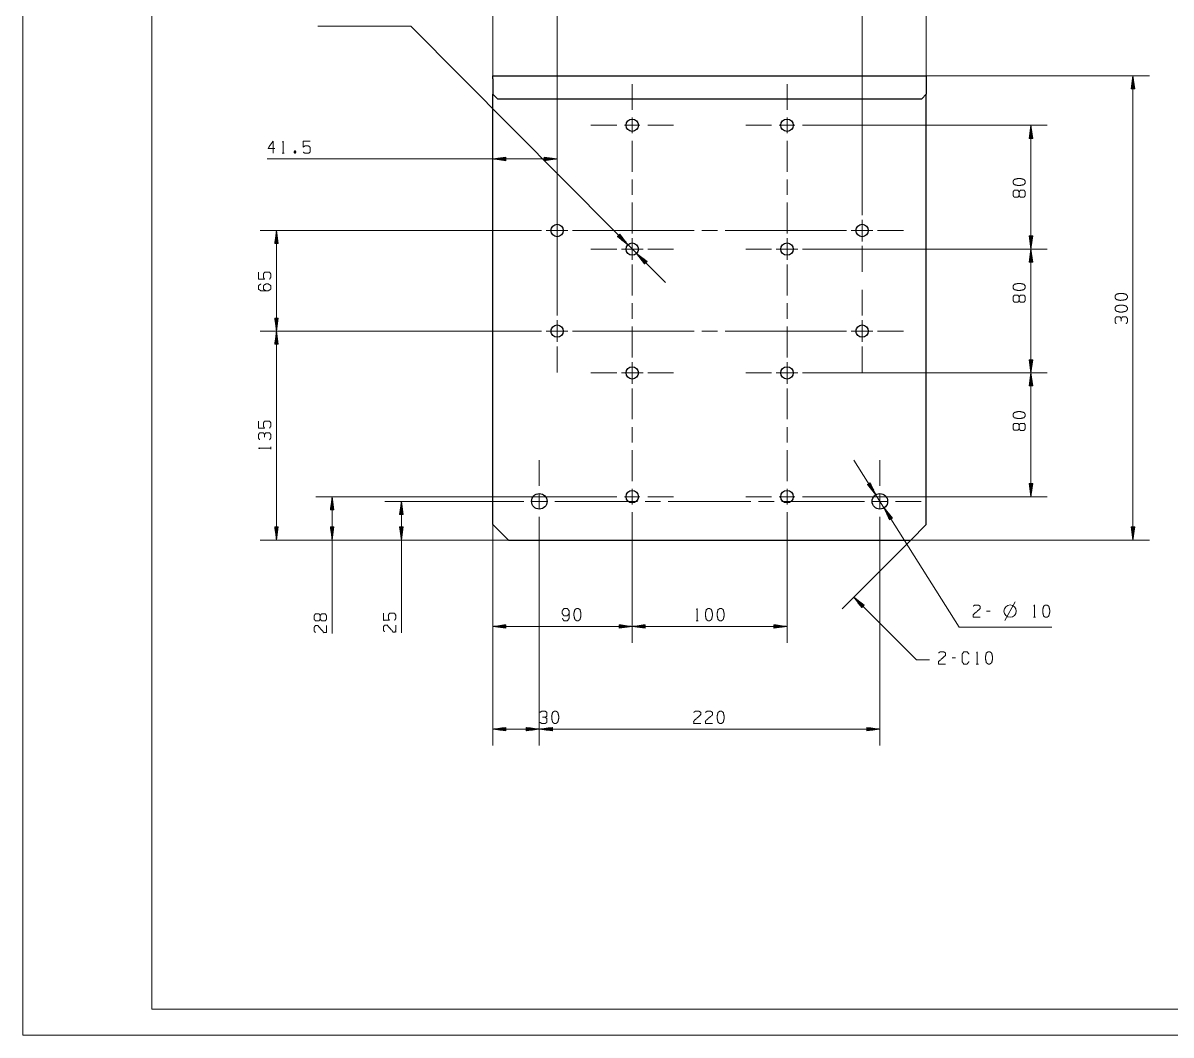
# Model space of a CAD drawing. Header units: millimetres. Extents: x 0 to 420, y 0 to 297.
# Drawn here: x 0 to 222.5, y 0 to 196.2 of the extents above; entities that cross this region are included whole.
import ezdxf

# ---------------------------------------------------------------- set-up
doc = ezdxf.new("R2010")
doc.units = ezdxf.units.MM
doc.layers.add('101', color=7, linetype='Continuous', true_color=0xffffff)

msp = doc.modelspace()

# ---------------------------------------------------------------- linework, layer by layer
at = {"layer": '101', "color": 133, "linetype": 'Continuous', "lineweight": 18}
for p, q in [((0, 297), (0, 0)), ((25, 292), (25, 5)), ((25, 5), (415, 5)), ((0, 0), (420, 0))]:
    msp.add_line(p, q, dxfattribs=at)
at = {"layer": '101', "color": 22, "linetype": 'Continuous', "lineweight": 18}
for p, q in [((91.07, 185.96), (91.07, 214.28)), ((175.07, 185.96), (175.07, 214.28)), ((103.52, 163.96), (103.52, 200.86)), ((162.62, 163.96), (162.62, 200.86)), ((75.15, 195.57), (57.16, 195.57)), ((124.51, 145.88), (75.15, 195.57)), ((175.07, 185.96), (218.3, 185.96)), ((215.12, 185.96), (214.79, 183.42)), ((214.99, 183.42), (214.99, 185)), ((215.04, 183.42), (215.04, 185.38)), ((215.09, 183.42), (215.09, 185.77)), ((215.12, 185.96), (215.12, 95.96)), ((215.45, 183.42), (215.12, 185.96)), ((215.15, 183.42), (215.15, 185.77)), ((215.2, 183.42), (215.2, 185.38)), ((215.25, 183.42), (215.25, 185)), ((214.79, 183.42), (214.79, 183.45)), ((214.79, 183.42), (214.79, 183.45)), ((214.79, 183.42), (215.45, 183.42)), ((214.84, 183.42), (214.84, 183.84)), ((214.89, 183.42), (214.89, 184.23)), ((214.94, 183.42), (214.94, 184.61)), ((215.3, 183.42), (215.3, 184.61)), ((215.35, 183.42), (215.35, 184.23)), ((215.4, 183.42), (215.4, 183.84)), ((215.45, 183.42), (215.45, 183.45)), ((215.45, 183.42), (215.45, 183.45)), ((156.07, 176.36), (198.52, 176.36)), ((195.35, 176.36), (195.01, 173.82)), ((195.27, 173.82), (195.27, 175.78)), ((195.32, 173.82), (195.32, 176.17)), ((195.68, 173.82), (195.35, 176.36)), ((195.35, 176.36), (195.35, 152.36)), ((195.37, 173.82), (195.37, 176.17)), ((195.42, 173.82), (195.42, 175.78)), ((195.01, 173.82), (195.68, 173.82)), ((195.02, 173.82), (195.02, 173.85)), ((195.02, 173.82), (195.02, 173.85)), ((195.07, 173.82), (195.07, 174.24)), ((195.12, 173.82), (195.12, 174.63)), ((195.17, 173.82), (195.17, 175.01)), ((195.22, 173.82), (195.22, 175.4)), ((195.47, 173.82), (195.47, 175.4)), ((195.52, 173.82), (195.52, 175.01)), ((195.57, 173.82), (195.57, 174.63)), ((195.63, 173.82), (195.63, 174.24)), ((195.68, 173.82), (195.68, 173.85)), ((195.68, 173.82), (195.68, 173.85)), ((103.52, 144.46), (103.52, 173.01)), ((103.52, 169.83), (47.31, 169.83)), ((93.61, 170.17), (91.07, 169.83)), ((91.07, 169.83), (93.61, 169.5)), ((93.61, 169.86), (91.27, 169.86)), ((93.61, 169.81), (91.27, 169.81)), ((93.61, 169.91), (91.65, 169.91)), ((93.61, 169.76), (91.65, 169.76)), ((93.61, 169.96), (92.04, 169.96)), ((93.61, 169.71), (92.04, 169.71)), ((93.61, 170.01), (92.42, 170.01)), ((93.61, 169.66), (92.42, 169.66)), ((93.61, 170.06), (92.81, 170.06)), ((93.61, 169.61), (92.81, 169.61)), ((93.61, 170.11), (93.19, 170.11)), ((93.61, 169.56), (93.19, 169.56)), ((93.61, 170.16), (93.58, 170.16)), ((93.61, 170.16), (93.58, 170.16)), ((93.61, 169.5), (93.58, 169.5)), ((93.61, 169.5), (93.58, 169.5)), ((93.61, 169.5), (93.61, 170.17)), ((100.98, 170.17), (100.98, 169.5)), ((103.52, 169.83), (100.98, 170.17)), ((100.98, 170.16), (101.01, 170.16)), ((100.98, 170.16), (101.01, 170.16)), ((100.98, 170.11), (101.4, 170.11)), ((100.98, 170.06), (101.79, 170.06)), ((100.98, 170.01), (102.17, 170.01)), ((100.98, 169.96), (102.56, 169.96)), ((100.98, 169.91), (102.94, 169.91)), ((100.98, 169.86), (103.33, 169.86)), ((100.98, 169.5), (103.52, 169.83)), ((100.98, 169.81), (103.33, 169.81)), ((100.98, 169.76), (102.94, 169.76)), ((100.98, 169.71), (102.56, 169.71)), ((100.98, 169.66), (102.17, 169.66)), ((100.98, 169.61), (101.79, 169.61)), ((100.98, 169.56), (101.4, 169.56)), ((100.98, 169.5), (101.01, 169.5)), ((100.98, 169.5), (101.01, 169.5)), ((95.52, 155.96), (45.94, 155.96)), ((49.11, 155.96), (48.78, 153.42)), ((49.09, 153.42), (49.09, 155.77)), ((49.45, 153.42), (49.11, 155.96)), ((49.11, 155.96), (49.11, 136.46)), ((49.14, 153.42), (49.14, 155.77)), ((48.83, 153.42), (48.83, 153.84)), ((48.89, 153.42), (48.89, 154.23)), ((48.94, 153.42), (48.94, 154.61)), ((48.99, 153.42), (48.99, 155)), ((49.04, 153.42), (49.04, 155.38)), ((49.19, 153.42), (49.19, 155.38)), ((49.24, 153.42), (49.24, 155)), ((49.29, 153.42), (49.29, 154.61)), ((49.34, 153.42), (49.34, 154.23)), ((49.39, 153.42), (49.39, 153.84)), ((115.67, 155.25), (115.2, 154.78)), ((115.2, 154.78), (117.23, 153.21)), ((115.2, 154.78), (115.22, 154.76)), ((115.2, 154.78), (115.22, 154.76)), ((115.24, 154.82), (115.53, 154.52)), ((115.27, 154.85), (115.84, 154.28)), ((115.31, 154.89), (116.15, 154.05)), ((115.35, 154.93), (116.46, 153.81)), ((115.38, 154.96), (116.76, 153.57)), ((115.42, 155), (117.07, 153.33)), ((115.45, 155.03), (117.11, 153.37)), ((115.49, 155.07), (116.87, 153.68)), ((115.53, 155.1), (116.64, 153.99)), ((115.56, 155.14), (116.4, 154.3)), ((115.6, 155.18), (116.17, 154.61)), ((115.63, 155.21), (115.93, 154.92)), ((115.67, 155.25), (115.69, 155.23)), ((115.67, 155.25), (115.69, 155.23)), ((117.23, 153.21), (115.67, 155.25)), ((195.68, 154.9), (195.01, 154.9)), ((195.01, 154.9), (195.35, 152.36)), ((195.02, 154.9), (195.02, 154.87)), ((195.02, 154.9), (195.02, 154.87)), ((195.07, 154.9), (195.07, 154.48)), ((195.12, 154.9), (195.12, 154.1)), ((195.17, 154.9), (195.17, 153.71)), ((195.22, 154.9), (195.22, 153.33)), ((195.27, 154.9), (195.27, 152.94)), ((195.32, 154.9), (195.32, 152.55)), ((195.35, 152.36), (195.68, 154.9)), ((195.37, 154.9), (195.37, 152.55)), ((195.42, 154.9), (195.42, 152.94)), ((195.47, 154.9), (195.47, 153.33)), ((195.52, 154.9), (195.52, 153.71)), ((195.57, 154.9), (195.57, 154.1)), ((195.63, 154.9), (195.63, 154.48)), ((195.68, 154.9), (195.68, 154.87)), ((195.68, 154.9), (195.68, 154.87)), ((48.78, 153.42), (48.78, 153.45)), ((48.78, 153.42), (48.78, 153.45)), ((48.78, 153.42), (49.45, 153.42)), ((49.44, 153.42), (49.44, 153.45)), ((49.44, 153.42), (49.44, 153.45)), ((118.92, 151.51), (120.47, 149.47)), ((120.94, 149.94), (118.92, 151.51)), ((120.69, 149.69), (119.04, 151.36)), ((120.73, 149.73), (119.07, 151.39)), ((156.07, 152.36), (198.52, 152.36)), ((156.07, 152.36), (198.52, 152.36)), ((195.35, 152.36), (195.01, 149.82)), ((195.22, 149.82), (195.22, 151.4)), ((195.27, 149.82), (195.27, 151.78)), ((195.32, 149.82), (195.32, 152.17)), ((195.68, 149.82), (195.35, 152.36)), ((195.35, 128.36), (195.35, 152.36)), ((195.37, 149.82), (195.37, 152.17)), ((195.42, 149.82), (195.42, 151.78)), ((195.47, 149.82), (195.47, 151.4)), ((120.65, 149.65), (119.27, 151.05)), ((120.76, 149.76), (119.38, 151.15)), ((120.62, 149.62), (119.51, 150.74)), ((120.8, 149.8), (119.69, 150.92)), ((120.58, 149.58), (119.74, 150.43)), ((120.55, 149.55), (119.98, 150.12)), ((120.83, 149.83), (120, 150.68)), ((120.51, 149.51), (120.22, 149.81)), ((120.87, 149.87), (120.3, 150.44)), ((120.47, 149.48), (120.45, 149.5)), ((120.47, 149.48), (120.45, 149.5)), ((120.47, 149.47), (120.94, 149.94)), ((120.91, 149.9), (120.61, 150.2)), ((120.94, 149.94), (120.92, 149.96)), ((120.94, 149.94), (120.92, 149.96)), ((195.01, 149.82), (195.68, 149.82)), ((195.02, 149.82), (195.02, 149.85)), ((195.02, 149.82), (195.02, 149.85)), ((195.07, 149.82), (195.07, 150.24)), ((195.12, 149.82), (195.12, 150.63)), ((195.17, 149.82), (195.17, 151.01)), ((195.52, 149.82), (195.52, 151.01)), ((195.57, 149.82), (195.57, 150.63)), ((195.63, 149.82), (195.63, 150.24)), ((195.68, 149.82), (195.68, 149.85)), ((195.68, 149.82), (195.68, 149.85)), ((48.78, 139), (48.78, 138.97)), ((48.78, 139), (48.78, 138.97)), ((49.45, 139), (48.78, 139)), ((48.78, 139), (49.11, 136.46)), ((48.83, 139), (48.83, 138.58)), ((48.89, 139), (48.89, 138.2)), ((48.94, 139), (48.94, 137.81)), ((48.99, 139), (48.99, 137.43)), ((49.04, 139), (49.04, 137.04)), ((49.09, 139), (49.09, 136.65)), ((49.11, 136.46), (49.45, 139)), ((49.14, 139), (49.14, 136.65)), ((49.19, 139), (49.19, 137.04)), ((49.24, 139), (49.24, 137.43)), ((49.29, 139), (49.29, 137.81)), ((49.34, 139), (49.34, 138.2)), ((49.39, 139), (49.39, 138.58)), ((49.44, 139), (49.44, 138.97)), ((49.44, 139), (49.44, 138.97)), ((95.52, 136.46), (45.94, 136.46)), ((95.52, 136.46), (45.94, 136.46)), ((49.11, 136.46), (48.78, 133.92)), ((49.04, 133.92), (49.04, 135.88)), ((49.09, 133.92), (49.09, 136.27)), ((49.11, 136.46), (49.11, 95.96)), ((49.45, 133.92), (49.11, 136.46)), ((49.14, 133.92), (49.14, 136.27)), ((49.19, 133.92), (49.19, 135.88)), ((48.78, 133.92), (48.78, 133.95)), ((48.78, 133.92), (48.78, 133.95)), ((48.78, 133.92), (49.45, 133.92)), ((48.83, 133.92), (48.83, 134.34)), ((48.89, 133.92), (48.89, 134.73)), ((48.94, 133.92), (48.94, 135.11)), ((48.99, 133.92), (48.99, 135.5)), ((49.24, 133.92), (49.24, 135.5)), ((49.29, 133.92), (49.29, 135.11)), ((49.34, 133.92), (49.34, 134.73)), ((49.39, 133.92), (49.39, 134.34)), ((49.44, 133.92), (49.44, 133.95)), ((49.44, 133.92), (49.44, 133.95)), ((195.01, 130.9), (195.35, 128.36)), ((195.68, 130.9), (195.01, 130.9)), ((195.02, 130.9), (195.02, 130.87)), ((195.02, 130.9), (195.02, 130.87)), ((195.07, 130.9), (195.07, 130.48)), ((195.12, 130.9), (195.12, 130.1)), ((195.17, 130.9), (195.17, 129.71)), ((195.22, 130.9), (195.22, 129.33)), ((195.27, 130.9), (195.27, 128.94)), ((195.32, 130.9), (195.32, 128.55)), ((195.35, 128.36), (195.68, 130.9)), ((195.37, 130.9), (195.37, 128.55)), ((195.42, 130.9), (195.42, 128.94)), ((195.47, 130.9), (195.47, 129.33)), ((195.52, 130.9), (195.52, 129.71)), ((195.57, 130.9), (195.57, 130.1)), ((195.63, 130.9), (195.63, 130.48)), ((195.68, 130.9), (195.68, 130.87)), ((195.68, 130.9), (195.68, 130.87)), ((156.07, 128.36), (198.52, 128.36)), ((156.07, 128.36), (198.52, 128.36)), ((195.35, 128.36), (195.01, 125.82)), ((195.17, 125.82), (195.17, 127.01)), ((195.22, 125.82), (195.22, 127.4)), ((195.27, 125.82), (195.27, 127.78)), ((195.32, 125.82), (195.32, 128.17)), ((195.68, 125.82), (195.35, 128.36)), ((195.35, 128.36), (195.35, 104.36)), ((195.37, 125.82), (195.37, 128.17)), ((195.42, 125.82), (195.42, 127.78)), ((195.47, 125.82), (195.47, 127.4)), ((195.52, 125.82), (195.52, 127.01)), ((195.01, 125.82), (195.68, 125.82)), ((195.02, 125.82), (195.02, 125.85)), ((195.02, 125.82), (195.02, 125.85)), ((195.07, 125.82), (195.07, 126.24)), ((195.12, 125.82), (195.12, 126.63)), ((195.57, 125.82), (195.57, 126.63)), ((195.63, 125.82), (195.63, 126.24)), ((195.68, 125.82), (195.68, 125.85)), ((195.68, 125.82), (195.68, 125.85)), ((161.04, 111.45), (181.43, 79.1)), ((164.2, 107.06), (163.64, 106.7)), ((163.81, 106.81), (164.65, 105.48)), ((163.85, 106.84), (164.9, 105.18)), ((163.9, 106.87), (165.15, 104.88)), ((163.94, 106.89), (165.19, 104.91)), ((163.98, 106.92), (165.03, 105.26)), ((164.03, 106.95), (164.87, 105.61)), ((164.07, 106.97), (164.7, 105.97)), ((164.11, 107), (164.54, 106.32)), ((164.15, 107.03), (164.38, 106.67)), ((164.2, 107.06), (164.21, 107.03)), ((164.2, 107.06), (164.21, 107.03)), ((165.27, 104.73), (164.2, 107.06)), ((195.68, 106.9), (195.01, 106.9)), ((195.01, 106.9), (195.35, 104.36)), ((195.02, 106.9), (195.02, 106.87)), ((195.02, 106.9), (195.02, 106.87)), ((195.07, 106.9), (195.07, 106.48)), ((195.12, 106.9), (195.12, 106.1)), ((195.17, 106.9), (195.17, 105.71)), ((195.22, 106.9), (195.22, 105.33)), ((195.27, 106.9), (195.27, 104.94)), ((195.32, 106.9), (195.32, 104.55)), ((195.35, 104.36), (195.68, 106.9)), ((195.37, 106.9), (195.37, 104.55)), ((195.42, 106.9), (195.42, 104.94)), ((195.47, 106.9), (195.47, 105.33)), ((195.52, 106.9), (195.52, 105.71)), ((195.57, 106.9), (195.57, 106.1)), ((195.63, 106.9), (195.63, 106.48)), ((195.68, 106.9), (195.68, 106.87)), ((195.68, 106.9), (195.68, 106.87)), ((163.64, 106.7), (165.27, 104.73)), ((163.64, 106.7), (163.66, 106.68)), ((163.64, 106.7), (163.66, 106.68)), ((163.68, 106.73), (163.9, 106.38)), ((163.72, 106.76), (164.15, 106.08)), ((163.77, 106.78), (164.4, 105.78)), ((110.07, 104.36), (56.73, 104.36)), ((59.91, 104.36), (59.57, 101.82)), ((59.68, 101.82), (59.68, 102.63)), ((59.73, 101.82), (59.73, 103.01)), ((59.78, 101.82), (59.78, 103.4)), ((59.83, 101.82), (59.83, 103.78)), ((59.88, 101.82), (59.88, 104.17)), ((60.24, 101.82), (59.91, 104.36)), ((59.91, 104.36), (59.91, 77.85)), ((59.93, 101.82), (59.93, 104.17)), ((59.98, 101.82), (59.98, 103.78)), ((60.04, 101.82), (60.04, 103.4)), ((60.09, 101.82), (60.09, 103.01)), ((60.14, 101.82), (60.14, 102.63)), ((92.07, 103.46), (70.15, 103.46)), ((73.33, 103.46), (72.99, 100.92)), ((73.2, 100.92), (73.2, 102.5)), ((73.25, 100.92), (73.25, 102.88)), ((73.3, 100.92), (73.3, 103.27)), ((73.66, 100.92), (73.33, 103.46)), ((73.33, 103.46), (73.33, 77.96)), ((73.35, 100.92), (73.35, 103.27)), ((73.4, 100.92), (73.4, 102.88)), ((73.45, 100.92), (73.45, 102.5)), ((156.07, 104.36), (198.52, 104.36)), ((59.57, 101.82), (60.24, 101.82)), ((59.58, 101.82), (59.58, 101.85)), ((59.58, 101.82), (59.58, 101.85)), ((59.63, 101.82), (59.63, 102.24)), ((60.19, 101.82), (60.19, 102.24)), ((60.24, 101.82), (60.24, 101.85)), ((60.24, 101.82), (60.24, 101.85)), ((72.99, 100.92), (73.66, 100.92)), ((73, 100.92), (73, 100.95)), ((73, 100.92), (73, 100.95)), ((73.05, 100.92), (73.05, 101.34)), ((73.1, 100.92), (73.1, 101.73)), ((73.15, 100.92), (73.15, 102.11)), ((73.5, 100.92), (73.5, 102.11)), ((73.56, 100.92), (73.56, 101.73)), ((73.61, 100.92), (73.61, 101.34)), ((73.66, 100.92), (73.66, 100.95)), ((73.66, 100.92), (73.66, 100.95)), ((168.51, 100.22), (166.87, 102.19)), ((166.87, 102.19), (167.94, 99.87)), ((168.2, 100.03), (166.95, 102.02)), ((168.25, 100.06), (167, 102.04)), ((168.16, 100), (167.12, 101.66)), ((168.29, 100.08), (167.24, 101.74)), ((168.12, 99.98), (167.28, 101.31)), ((168.08, 99.95), (167.44, 100.96)), ((168.33, 100.11), (167.49, 101.44)), ((168.03, 99.92), (167.6, 100.6)), ((168.38, 100.14), (167.74, 101.14)), ((167.99, 99.89), (167.77, 100.25)), ((167.94, 99.87), (168.51, 100.22)), ((168.42, 100.17), (167.99, 100.85)), ((168.46, 100.19), (168.24, 100.55)), ((168.51, 100.22), (168.49, 100.25)), ((168.51, 100.22), (168.49, 100.25)), ((48.78, 98.5), (49.11, 95.96)), ((49.45, 98.5), (48.78, 98.5)), ((48.78, 98.5), (48.78, 98.47)), ((48.78, 98.5), (48.78, 98.47)), ((48.83, 98.5), (48.83, 98.08)), ((48.89, 98.5), (48.89, 97.7)), ((48.94, 98.5), (48.94, 97.31)), ((48.99, 98.5), (48.99, 96.93)), ((49.04, 98.5), (49.04, 96.54)), ((49.09, 98.5), (49.09, 96.15)), ((49.11, 95.96), (49.45, 98.5)), ((49.14, 98.5), (49.14, 96.15)), ((49.19, 98.5), (49.19, 96.54)), ((49.24, 98.5), (49.24, 96.93)), ((49.29, 98.5), (49.29, 97.31)), ((49.34, 98.5), (49.34, 97.7)), ((49.39, 98.5), (49.39, 98.08)), ((49.44, 98.5), (49.44, 98.47)), ((49.44, 98.5), (49.44, 98.47)), ((60.24, 98.5), (59.57, 98.5)), ((59.57, 98.5), (59.91, 95.96)), ((59.58, 98.5), (59.58, 98.47)), ((59.58, 98.5), (59.58, 98.47)), ((59.63, 98.5), (59.63, 98.08)), ((59.68, 98.5), (59.68, 97.7)), ((59.73, 98.5), (59.73, 97.31)), ((59.78, 98.5), (59.78, 96.93)), ((59.83, 98.5), (59.83, 96.54)), ((59.88, 98.5), (59.88, 96.15)), ((59.91, 95.96), (60.24, 98.5)), ((59.93, 98.5), (59.93, 96.15)), ((59.98, 98.5), (59.98, 96.54)), ((60.04, 98.5), (60.04, 96.93)), ((60.09, 98.5), (60.09, 97.31)), ((60.14, 98.5), (60.14, 97.7)), ((60.19, 98.5), (60.19, 98.08)), ((60.24, 98.5), (60.24, 98.47)), ((60.24, 98.5), (60.24, 98.47)), ((73.66, 98.5), (72.99, 98.5)), ((72.99, 98.5), (73.33, 95.96)), ((73, 98.5), (73, 98.47)), ((73, 98.5), (73, 98.47)), ((73.05, 98.5), (73.05, 98.08)), ((73.1, 98.5), (73.1, 97.7)), ((73.15, 98.5), (73.15, 97.31)), ((73.2, 98.5), (73.2, 96.93)), ((73.25, 98.5), (73.25, 96.54)), ((73.3, 98.5), (73.3, 96.15)), ((73.33, 95.96), (73.66, 98.5)), ((73.35, 98.5), (73.35, 96.15)), ((73.4, 98.5), (73.4, 96.54)), ((73.45, 98.5), (73.45, 96.93)), ((73.5, 98.5), (73.5, 97.31)), ((73.56, 98.5), (73.56, 97.7)), ((73.61, 98.5), (73.61, 98.08)), ((73.66, 98.5), (73.66, 98.47)), ((73.66, 98.5), (73.66, 98.47)), ((91.07, 98.96), (91.07, 76.04)), ((91.07, 98.96), (91.07, 56.13)), ((167.95, 99.87), (167.93, 99.89)), ((167.95, 99.87), (167.93, 99.89)), ((215.45, 98.5), (214.79, 98.5)), ((214.79, 98.5), (214.79, 98.47)), ((214.79, 98.5), (214.79, 98.47)), ((214.79, 98.5), (215.12, 95.96)), ((214.84, 98.5), (214.84, 98.08)), ((214.89, 98.5), (214.89, 97.7)), ((214.94, 98.5), (214.94, 97.31)), ((214.99, 98.5), (214.99, 96.93)), ((215.04, 98.5), (215.04, 96.54)), ((215.09, 98.5), (215.09, 96.15)), ((215.12, 95.96), (215.45, 98.5)), ((215.15, 98.5), (215.15, 96.15)), ((215.2, 98.5), (215.2, 96.54)), ((215.25, 98.5), (215.25, 96.93)), ((215.3, 98.5), (215.3, 97.31)), ((215.35, 98.5), (215.35, 97.7)), ((215.4, 98.5), (215.4, 98.08)), ((215.45, 98.5), (215.45, 98.47)), ((215.45, 98.5), (215.45, 98.47)), ((94.07, 95.96), (45.94, 95.96)), ((94.07, 95.96), (56.73, 95.96)), ((94.07, 95.96), (70.15, 95.96)), ((118.07, 96.36), (118.07, 76.04)), ((118.07, 96.36), (118.07, 76.04)), ((148.07, 96.36), (148.07, 76.04)), ((172.07, 95.96), (158.75, 82.64)), ((172.07, 95.96), (218.3, 95.96)), ((100.07, 95.46), (100.07, 56.13)), ((100.07, 95.46), (100.07, 56.13)), ((166.07, 95.46), (166.07, 56.13)), ((173.14, 72.73), (160.99, 84.88)), ((163.02, 83.32), (160.99, 84.88)), ((160.99, 84.88), (162.55, 82.85)), ((162.77, 83.07), (161.11, 84.73)), ((162.81, 83.1), (161.15, 84.76)), ((162.73, 83.03), (161.35, 84.42)), ((162.84, 83.14), (161.45, 84.53)), ((162.7, 83), (161.58, 84.11)), ((162.88, 83.17), (161.76, 84.29)), ((162.66, 82.96), (161.82, 83.8)), ((162.63, 82.92), (162.06, 83.49)), ((162.91, 83.21), (162.07, 84.05)), ((162.59, 82.89), (162.29, 83.18)), ((162.95, 83.25), (162.38, 83.81)), ((162.55, 82.85), (162.53, 82.87)), ((162.55, 82.85), (162.53, 82.87)), ((162.55, 82.85), (163.02, 83.32)), ((162.99, 83.28), (162.69, 83.58)), ((163.02, 83.32), (163, 83.34)), ((163.02, 83.32), (163, 83.34)), ((93.61, 79.55), (91.07, 79.22)), ((91.07, 79.22), (93.61, 78.88)), ((118.07, 79.22), (91.07, 79.22)), ((93.61, 79.24), (91.27, 79.24)), ((93.61, 79.19), (91.27, 79.19)), ((93.61, 79.29), (91.65, 79.29)), ((93.61, 79.14), (91.65, 79.14)), ((93.61, 79.34), (92.04, 79.34)), ((93.61, 79.09), (92.04, 79.09)), ((93.61, 79.4), (92.42, 79.4)), ((93.61, 79.04), (92.42, 79.04)), ((93.61, 79.45), (92.81, 79.45)), ((93.61, 78.99), (92.81, 78.99)), ((93.61, 79.5), (93.19, 79.5)), ((93.61, 78.94), (93.19, 78.94)), ((93.61, 79.55), (93.58, 79.55)), ((93.61, 79.55), (93.58, 79.55)), ((93.61, 78.89), (93.58, 78.89)), ((93.61, 78.89), (93.58, 78.89)), ((93.61, 78.88), (93.61, 79.55)), ((115.53, 79.55), (115.56, 79.55)), ((115.53, 79.55), (115.56, 79.55)), ((115.53, 79.55), (115.53, 78.88)), ((118.07, 79.22), (115.53, 79.55)), ((115.53, 79.5), (115.95, 79.5)), ((115.53, 79.45), (116.34, 79.45)), ((115.53, 79.4), (116.72, 79.4)), ((115.53, 79.34), (117.11, 79.34)), ((115.53, 79.29), (117.49, 79.29)), ((115.53, 79.24), (117.88, 79.24)), ((115.53, 78.88), (118.07, 79.22)), ((115.53, 79.19), (117.88, 79.19)), ((115.53, 79.14), (117.49, 79.14)), ((115.53, 79.09), (117.11, 79.09)), ((115.53, 79.04), (116.72, 79.04)), ((115.53, 78.99), (116.34, 78.99)), ((115.53, 78.94), (115.95, 78.94)), ((115.53, 78.89), (115.56, 78.89)), ((115.53, 78.89), (115.56, 78.89)), ((120.61, 79.55), (118.07, 79.22)), ((118.07, 79.22), (120.61, 78.88)), ((118.07, 79.22), (148.07, 79.22)), ((120.61, 79.24), (118.27, 79.24)), ((120.61, 79.19), (118.27, 79.19)), ((120.61, 79.29), (118.65, 79.29)), ((120.61, 79.14), (118.65, 79.14)), ((120.61, 79.34), (119.04, 79.34)), ((120.61, 79.09), (119.04, 79.09)), ((120.61, 79.4), (119.42, 79.4)), ((120.61, 79.04), (119.42, 79.04)), ((120.61, 79.45), (119.81, 79.45)), ((120.61, 78.99), (119.81, 78.99)), ((120.61, 79.5), (120.19, 79.5)), ((120.61, 78.94), (120.19, 78.94)), ((120.61, 79.55), (120.58, 79.55)), ((120.61, 79.55), (120.58, 79.55)), ((120.61, 78.89), (120.58, 78.89)), ((120.61, 78.89), (120.58, 78.89)), ((120.61, 78.88), (120.61, 79.55)), ((145.53, 79.55), (145.56, 79.55)), ((145.53, 79.55), (145.56, 79.55)), ((148.07, 79.22), (145.53, 79.55)), ((145.53, 79.55), (145.53, 78.88)), ((145.53, 79.5), (145.95, 79.5)), ((145.53, 79.45), (146.34, 79.45)), ((145.53, 79.4), (146.72, 79.4)), ((145.53, 79.34), (147.11, 79.34)), ((145.53, 79.29), (147.49, 79.29)), ((145.53, 79.24), (147.88, 79.24)), ((145.53, 78.88), (148.07, 79.22)), ((145.53, 79.19), (147.88, 79.19)), ((145.53, 79.14), (147.49, 79.14)), ((145.53, 79.09), (147.11, 79.09)), ((145.53, 79.04), (146.72, 79.04)), ((145.53, 78.99), (146.34, 78.99)), ((145.53, 78.94), (145.95, 78.94)), ((145.53, 78.89), (145.56, 78.89)), ((145.53, 78.89), (145.56, 78.89)), ((181.43, 79.1), (199.42, 79.1)), ((173.14, 72.73), (175.68, 72.73)), ((93.61, 59.64), (91.07, 59.3)), ((91.07, 59.3), (104.26, 59.3)), ((91.07, 59.3), (93.61, 58.97)), ((93.61, 59.33), (91.27, 59.33)), ((93.61, 59.28), (91.27, 59.28)), ((93.61, 59.38), (91.65, 59.38)), ((93.61, 59.23), (91.65, 59.23)), ((93.61, 59.43), (92.04, 59.43)), ((93.61, 59.18), (92.04, 59.18)), ((93.61, 59.48), (92.42, 59.48)), ((93.61, 59.12), (92.42, 59.12)), ((93.61, 59.53), (92.81, 59.53)), ((93.61, 59.07), (92.81, 59.07)), ((93.61, 59.58), (93.19, 59.58)), ((93.61, 59.02), (93.19, 59.02)), ((93.61, 59.63), (93.58, 59.63)), ((93.61, 59.63), (93.58, 59.63)), ((93.61, 58.97), (93.58, 58.97)), ((93.61, 58.97), (93.58, 58.97)), ((93.61, 58.97), (93.61, 59.64)), ((100.07, 59.3), (97.53, 59.64)), ((97.53, 59.64), (97.53, 58.97)), ((97.53, 59.63), (97.56, 59.63)), ((97.53, 59.63), (97.56, 59.63)), ((97.53, 59.58), (97.95, 59.58)), ((97.53, 59.53), (98.34, 59.53)), ((97.53, 59.48), (98.72, 59.48)), ((97.53, 59.43), (99.11, 59.43)), ((97.53, 59.38), (99.49, 59.38)), ((97.53, 59.33), (99.88, 59.33)), ((97.53, 58.97), (100.07, 59.3)), ((97.53, 59.28), (99.88, 59.28)), ((97.53, 59.23), (99.49, 59.23)), ((97.53, 59.18), (99.11, 59.18)), ((97.53, 59.12), (98.72, 59.12)), ((97.53, 59.07), (98.34, 59.07)), ((97.53, 59.02), (97.95, 59.02)), ((97.53, 58.97), (97.56, 58.97)), ((97.53, 58.97), (97.56, 58.97)), ((102.61, 59.64), (100.07, 59.3)), ((100.07, 59.3), (102.61, 58.97)), ((100.07, 59.3), (166.07, 59.3)), ((102.61, 59.33), (100.27, 59.33)), ((102.61, 59.28), (100.27, 59.28)), ((102.61, 59.38), (100.65, 59.38)), ((102.61, 59.23), (100.65, 59.23)), ((102.61, 59.43), (101.04, 59.43)), ((102.61, 59.18), (101.04, 59.18)), ((102.61, 59.48), (101.42, 59.48)), ((102.61, 59.12), (101.42, 59.12)), ((102.61, 59.53), (101.81, 59.53)), ((102.61, 59.07), (101.81, 59.07)), ((102.61, 59.58), (102.19, 59.58)), ((102.61, 59.02), (102.19, 59.02)), ((102.61, 59.63), (102.58, 59.63)), ((102.61, 59.63), (102.58, 59.63)), ((102.61, 58.97), (102.58, 58.97)), ((102.61, 58.97), (102.58, 58.97)), ((102.61, 58.97), (102.61, 59.64)), ((163.53, 59.64), (163.53, 58.97)), ((166.07, 59.3), (163.53, 59.64)), ((163.53, 59.63), (163.56, 59.63)), ((163.53, 59.63), (163.56, 59.63)), ((163.53, 59.58), (163.95, 59.58)), ((163.53, 59.53), (164.34, 59.53)), ((163.53, 59.48), (164.72, 59.48)), ((163.53, 59.43), (165.11, 59.43)), ((163.53, 59.38), (165.49, 59.38)), ((163.53, 59.33), (165.88, 59.33)), ((163.53, 58.97), (166.07, 59.3)), ((163.53, 59.28), (165.88, 59.28)), ((163.53, 59.23), (165.49, 59.23)), ((163.53, 59.18), (165.11, 59.18)), ((163.53, 59.12), (164.72, 59.12)), ((163.53, 59.07), (164.34, 59.07)), ((163.53, 59.02), (163.95, 59.02)), ((163.53, 58.97), (163.56, 58.97)), ((163.53, 58.97), (163.56, 58.97))]:
    msp.add_line(p, q, dxfattribs=at)
at = {"layer": '101', "color": 163, "linetype": 'Continuous', "lineweight": 25}
for p, q in [((91.07, 185.96), (175.07, 185.96)), ((91.07, 185.36), (91.07, 182.36)), ((175.07, 185.36), (175.07, 182.36)), ((91.07, 182.36), (91.97, 181.46)), ((91.07, 98.96), (91.07, 182.36)), ((91.97, 181.46), (174.17, 181.46)), ((174.17, 181.46), (175.07, 182.36)), ((175.07, 98.96), (175.07, 182.36)), ((91.07, 98.96), (94.07, 95.96)), ((172.07, 95.96), (175.07, 98.96)), ((94.07, 95.96), (172.07, 95.96))]:
    msp.add_line(p, q, dxfattribs=at)
at = {"layer": '101', "color": 151, "linetype": 'Continuous', "lineweight": 18}
for p, q in [((118.07, 179.36), (118.07, 184.36)), ((148.07, 179.36), (148.07, 184.36)), ((115.07, 176.36), (110.07, 176.36)), ((119.57, 176.36), (116.57, 176.36)), ((118.07, 174.86), (118.07, 177.86)), ((121.07, 176.36), (126.07, 176.36)), ((145.07, 176.36), (140.07, 176.36)), ((149.57, 176.36), (146.57, 176.36)), ((148.07, 174.86), (148.07, 177.86)), ((151.07, 176.36), (156.07, 176.36)), ((118.07, 167.36), (118.07, 173.36)), ((148.07, 167.36), (148.07, 173.36)), ((118.07, 162.86), (118.07, 165.86)), ((148.07, 162.86), (148.07, 165.86)), ((103.52, 158.96), (103.52, 163.96)), ((162.62, 158.96), (162.62, 163.96)), ((118.07, 155.36), (118.07, 161.36)), ((148.07, 155.36), (148.07, 161.36)), ((100.52, 155.96), (95.52, 155.96)), ((102.02, 155.96), (105.02, 155.96)), ((103.52, 154.46), (103.52, 157.46)), ((106.52, 155.96), (130.07, 155.96)), ((131.57, 155.96), (134.57, 155.96)), ((136.07, 155.96), (159.62, 155.96)), ((161.12, 155.96), (164.12, 155.96)), ((162.62, 154.46), (162.62, 157.46)), ((165.62, 155.96), (170.62, 155.96)), ((118.07, 150.86), (118.07, 153.86)), ((148.07, 150.86), (148.07, 153.86)), ((103.52, 152.96), (103.52, 147.96)), ((115.07, 152.36), (110.07, 152.36)), ((119.57, 152.36), (116.57, 152.36)), ((121.07, 152.36), (126.07, 152.36)), ((145.07, 152.36), (140.07, 152.36)), ((149.57, 152.36), (146.57, 152.36)), ((151.07, 152.36), (156.07, 152.36)), ((162.62, 152.96), (162.62, 147.96)), ((118.07, 143.36), (118.07, 149.36)), ((148.07, 143.36), (148.07, 149.36)), ((103.52, 139.46), (103.52, 144.46)), ((162.62, 139.46), (162.62, 144.46)), ((118.07, 138.86), (118.07, 141.86)), ((148.07, 138.86), (148.07, 141.86)), ((103.52, 134.96), (103.52, 137.96)), ((162.62, 134.96), (162.62, 137.96)), ((100.52, 136.46), (95.52, 136.46)), ((102.02, 136.46), (105.02, 136.46)), ((106.52, 136.46), (130.07, 136.46)), ((118.07, 131.36), (118.07, 137.36)), ((131.57, 136.46), (134.57, 136.46)), ((136.07, 136.46), (159.62, 136.46)), ((148.07, 131.36), (148.07, 137.36)), ((161.12, 136.46), (164.12, 136.46)), ((165.62, 136.46), (170.62, 136.46)), ((103.52, 133.46), (103.52, 128.46)), ((162.62, 133.46), (162.62, 128.46)), ((118.07, 126.86), (118.07, 129.86)), ((148.07, 126.86), (148.07, 129.86)), ((115.07, 128.36), (110.07, 128.36)), ((119.57, 128.36), (116.57, 128.36)), ((121.07, 128.36), (126.07, 128.36)), ((145.07, 128.36), (140.07, 128.36)), ((149.57, 128.36), (146.57, 128.36)), ((151.07, 128.36), (156.07, 128.36)), ((118.07, 119.36), (118.07, 125.36)), ((148.07, 119.36), (148.07, 125.36)), ((118.07, 114.86), (118.07, 117.86)), ((148.07, 114.86), (148.07, 117.86)), ((100.07, 106.46), (100.07, 111.46)), ((118.07, 107.36), (118.07, 113.36)), ((148.07, 107.36), (148.07, 113.36)), ((166.07, 106.46), (166.07, 111.46)), ((100.07, 101.96), (100.07, 104.96)), ((118.07, 102.86), (118.07, 105.86)), ((148.07, 102.86), (148.07, 105.86)), ((166.07, 101.96), (166.07, 104.96)), ((97.07, 103.46), (92.07, 103.46)), ((98.57, 103.46), (101.57, 103.46)), ((103.07, 103.46), (119.07, 103.46)), ((115.07, 104.36), (110.07, 104.36)), ((119.57, 104.36), (116.57, 104.36)), ((120.57, 103.46), (123.57, 103.46)), ((121.07, 104.36), (126.07, 104.36)), ((125.07, 103.46), (141.07, 103.46)), ((145.07, 104.36), (140.07, 104.36)), ((142.57, 103.46), (145.57, 103.46)), ((149.57, 104.36), (146.57, 104.36)), ((147.07, 103.46), (163.07, 103.46)), ((151.07, 104.36), (156.07, 104.36)), ((164.57, 103.46), (167.57, 103.46)), ((169.07, 103.46), (174.07, 103.46)), ((100.07, 100.46), (100.07, 95.46)), ((118.07, 101.36), (118.07, 96.36)), ((148.07, 101.36), (148.07, 96.36)), ((166.07, 100.46), (166.07, 95.46))]:
    msp.add_line(p, q, dxfattribs=at)
at = {"layer": '101', "color": 72, "linetype": 'Continuous', "lineweight": 18}
for p, q in [((52.63, 171.38), (52.79, 170.95)), ((50.23, 170.93), (50.65, 170.93)), ((48.02, 113.59), (48.02, 114.02)), ((190.27, 80.35), (192.27, 84)), ((130.45, 80.31), (130.88, 80.31)), ((187.43, 82.18), (186.76, 82.18)), ((195.82, 80.98), (196.25, 80.98)), ((180.73, 73.12), (180.06, 73.12)), ((184.73, 71.92), (185.16, 71.92))]:
    msp.add_line(p, q, dxfattribs=at)
at = {"layer": '101', "color": 153, "linetype": 'Continuous', "lineweight": 18}
for p, q in [((103.52, 158.06), (103.52, 153.86)), ((162.62, 158.06), (162.62, 153.86)), ((101.42, 155.96), (105.62, 155.96)), ((160.52, 155.96), (164.72, 155.96)), ((118.07, 154.46), (118.07, 150.26)), ((148.07, 154.46), (148.07, 150.26)), ((115.97, 152.36), (120.17, 152.36)), ((145.97, 152.36), (150.17, 152.36)), ((103.52, 138.56), (103.52, 134.36)), ((162.62, 138.56), (162.62, 134.36)), ((101.42, 136.46), (105.62, 136.46)), ((160.52, 136.46), (164.72, 136.46)), ((118.07, 130.46), (118.07, 126.26)), ((148.07, 130.46), (148.07, 126.26)), ((115.97, 128.36), (120.17, 128.36)), ((145.97, 128.36), (150.17, 128.36))]:
    msp.add_line(p, q, dxfattribs=at)
at = {"layer": '101', "color": 163, "linetype": 'Continuous', "lineweight": 25}
for centre, radius in [((118.07, 176.36), 1.2), ((148.07, 176.36), 1.2), ((103.52, 155.96), 1.2), ((162.62, 155.96), 1.2), ((118.07, 152.36), 1.2), ((148.07, 152.36), 1.2), ((103.52, 136.46), 1.2), ((162.62, 136.46), 1.2), ((118.07, 128.36), 1.2), ((148.07, 128.36), 1.2), ((100.07, 103.46), 1.5), ((118.07, 104.36), 1.2), ((148.07, 104.36), 1.2), ((166.07, 103.46), 1.5)]:
    msp.add_circle(centre, radius, dxfattribs=at)
at = {"layer": '101', "color": 72, "linetype": 'Continuous', "lineweight": 18}
msp.add_circle((191.31, 82.18), 1.2, dxfattribs=at)
at = {"layer": '101', "color": 163, "linetype": 'Continuous', "lineweight": 25}
for points in [[(91.07, 185.36), (91.07, 185.96)], [(175.07, 185.96), (175.07, 185.36)]]:
    msp.add_open_spline(points, degree=1, dxfattribs=at)
at = {"layer": '101', "color": 72, "linetype": 'Continuous', "lineweight": 18}
for points, knots in [([(48.83, 171.88), (47.49, 171.88), (48.5, 173.3), (48.5, 170.93)], [0, 0, 0.245869, 0.565295, 1, 1]), ([(50.3, 173.1), (50.44, 173.3), (50.44, 170.93)], [0, 0, 0.09349, 1, 1]), ([(52.63, 170.95), (52.79, 170.95), (52.88, 171.18), (52.79, 171.38), (52.63, 171.38), (52.54, 171.18), (52.63, 170.95), (52.79, 171.38)], [0, 0, 0.093975, 0.23678, 0.365955, 0.45993, 0.589108, 0.731913, 1, 1]), ([(54.3, 171.15), (54.64, 170.93), (55.33, 170.93), (55.66, 171.15), (55.66, 172.1), (55.33, 172.35), (54.64, 172.35), (54.3, 172.13), (54.3, 173.3), (55.66, 173.3)], [0, 0, 0.062228, 0.168343, 0.230571, 0.376816, 0.441265, 0.547381, 0.609609, 0.79049, 1, 1]), ([(194.25, 165.53), (194, 165.86), (193.3, 166.04), (192.83, 166.04), (192.1, 165.86), (191.88, 165.53), (191.88, 165.19), (192.1, 164.86), (192.83, 164.68), (193.3, 164.7), (194, 164.86), (194.25, 165.19), (194.25, 165.53)], [0, 0, 0.067527, 0.18397, 0.260584, 0.380943, 0.446141, 0.500306, 0.565503, 0.685863, 0.76253, 0.878309, 0.945835, 1, 1]), ([(193.05, 162.74), (192.83, 162.42), (192.1, 162.42), (191.88, 162.74), (191.88, 163.43), (192.1, 163.76), (192.83, 163.76), (193.05, 163.43), (193.05, 162.74), (193.3, 162.4), (194, 162.4), (194.25, 162.74), (194.25, 163.43), (194.03, 163.76), (193.3, 163.76), (193.05, 163.43)], [0, 0, 0.047573, 0.136085, 0.183658, 0.267814, 0.317165, 0.405677, 0.455027, 0.539184, 0.590297, 0.675755, 0.726868, 0.811024, 0.860375, 0.948887, 1, 1]), ([(47.8, 146.53), (48.02, 146.87), (48.02, 147.55), (47.8, 147.89), (46.85, 147.89), (46.6, 147.55), (46.6, 146.87), (46.82, 146.53), (45.65, 146.53), (45.65, 147.89)], [0, 0, 0.062228, 0.168344, 0.230572, 0.376816, 0.441265, 0.547381, 0.609609, 0.790489, 1, 1]), ([(47.07, 144.27), (46.6, 144.59), (46.6, 145.28), (47.07, 145.61), (47.55, 145.61), (48.02, 145.28), (48.02, 144.59), (47.55, 144.27), (46.12, 144.27), (45.65, 144.59), (45.65, 145.28), (46.12, 145.61)], [0, 0, 0.076963, 0.169761, 0.248073, 0.312018, 0.390331, 0.483128, 0.560092, 0.751927, 0.82889, 0.921688, 1, 1]), ([(194.25, 145.19), (194, 145.52), (193.3, 145.7), (192.83, 145.7), (192.1, 145.52), (191.88, 145.19), (191.88, 144.85), (192.1, 144.51), (192.83, 144.34), (193.3, 144.35), (194, 144.51), (194.25, 144.85), (194.25, 145.19)], [0, 0, 0.067527, 0.18397, 0.260584, 0.380943, 0.446141, 0.500306, 0.565503, 0.685863, 0.76253, 0.878309, 0.945835, 1, 1]), ([(193.05, 142.4), (192.83, 142.08), (192.1, 142.08), (191.88, 142.4), (191.88, 143.09), (192.1, 143.42), (192.83, 143.42), (193.05, 143.09), (193.05, 142.4), (193.3, 142.06), (194, 142.06), (194.25, 142.4), (194.25, 143.09), (194.03, 143.42), (193.3, 143.42), (193.05, 143.09)], [0, 0, 0.047573, 0.136085, 0.183658, 0.267814, 0.317165, 0.405677, 0.455027, 0.539184, 0.590297, 0.675755, 0.726868, 0.811024, 0.860375, 0.948887, 1, 1]), ([(214.03, 143.27), (213.78, 143.6), (213.08, 143.78), (212.6, 143.78), (211.88, 143.6), (211.65, 143.27), (211.65, 142.93), (211.88, 142.59), (212.6, 142.42), (213.08, 142.44), (213.78, 142.59), (214.03, 142.93), (214.03, 143.27)], [0, 0, 0.067527, 0.18397, 0.260584, 0.380943, 0.446141, 0.500306, 0.565503, 0.685863, 0.76253, 0.878309, 0.945835, 1, 1]), ([(214.03, 140.99), (213.78, 141.33), (213.08, 141.5), (212.6, 141.5), (211.88, 141.33), (211.65, 140.99), (211.65, 140.65), (211.88, 140.32), (212.6, 140.14), (213.08, 140.16), (213.78, 140.32), (214.03, 140.65), (214.03, 140.99)], [0, 0, 0.067527, 0.183971, 0.260584, 0.380944, 0.446142, 0.500306, 0.565504, 0.685863, 0.76253, 0.878309, 0.945835, 1, 1]), ([(212.83, 138.89), (212.6, 139.23), (211.88, 139.23), (211.65, 138.89), (211.65, 138.2), (211.88, 137.86)], [0, 0, 0.153877, 0.429854, 0.583731, 0.846126, 1, 1]), ([(213.8, 137.88), (214.03, 138.2), (214.03, 138.89), (213.8, 139.23), (213.08, 139.23), (212.83, 138.89), (212.83, 138.38)], [0, 0, 0.12412, 0.343686, 0.472446, 0.703376, 0.836735, 1, 1]), ([(194.25, 120.35), (194, 120.68), (193.3, 120.86), (192.83, 120.86), (192.1, 120.68), (191.88, 120.35), (191.88, 120.01), (192.1, 119.67), (192.83, 119.5), (193.3, 119.51), (194, 119.67), (194.25, 120.01), (194.25, 120.35)], [0, 0, 0.067527, 0.18397, 0.260584, 0.380943, 0.446141, 0.500306, 0.565504, 0.685863, 0.76253, 0.878309, 0.945835, 1, 1]), ([(47.8, 117.67), (48.02, 118), (48.02, 118.69), (47.8, 119.03), (46.85, 119.03), (46.6, 118.69), (46.6, 118), (46.82, 117.67), (45.65, 117.67), (45.65, 119.03)], [0, 0, 0.062228, 0.168344, 0.230572, 0.376816, 0.441265, 0.547381, 0.609609, 0.790489, 1, 1]), ([(193.05, 117.56), (192.83, 117.24), (192.1, 117.24), (191.88, 117.56), (191.88, 118.25), (192.1, 118.58), (192.83, 118.58), (193.05, 118.25), (193.05, 117.56), (193.3, 117.22), (194, 117.22), (194.25, 117.56), (194.25, 118.25), (194.03, 118.58), (193.3, 118.58), (193.05, 118.25)], [0, 0, 0.047573, 0.136085, 0.183658, 0.267814, 0.317165, 0.405677, 0.455027, 0.539184, 0.590297, 0.675755, 0.726868, 0.811024, 0.860375, 0.948887, 1, 1]), ([(46.82, 116.42), (46.6, 116.75), (45.87, 116.75), (45.65, 116.42), (45.65, 115.73), (45.87, 115.39)], [0, 0, 0.153875, 0.429853, 0.583728, 0.846125, 1, 1]), ([(47.8, 115.41), (48.02, 115.73), (48.02, 116.42), (47.8, 116.75), (47.07, 116.75), (46.82, 116.42), (46.82, 115.9)], [0, 0, 0.124121, 0.343688, 0.472447, 0.703378, 0.836733, 1, 1]), ([(45.85, 113.66), (45.65, 113.8), (48.02, 113.8)], [0, 0, 0.093491, 1, 1]), ([(104.52, 80.78), (104.83, 80.31), (105.52, 80.31), (105.86, 80.78), (105.86, 82.21), (105.52, 82.68), (104.83, 82.68), (104.52, 82.21), (104.5, 81.73), (104.83, 81.26), (105.52, 81.26), (105.86, 81.73)], [0, 0, 0.076856, 0.169524, 0.247728, 0.439296, 0.5175, 0.610168, 0.687024, 0.750924, 0.829128, 0.921796, 1, 1]), ([(107.62, 80.31), (107.96, 80.56), (108.14, 81.26), (108.14, 81.73), (107.96, 82.46), (107.62, 82.68), (107.29, 82.68), (106.95, 82.46), (106.77, 81.73), (106.79, 81.26), (106.95, 80.56), (107.29, 80.31), (107.62, 80.31)], [0, 0, 0.067526, 0.183971, 0.260584, 0.380943, 0.446141, 0.500306, 0.565504, 0.685863, 0.762529, 0.87831, 0.945835, 1, 1]), ([(130.52, 82.48), (130.66, 82.68), (130.66, 80.31)], [0, 0, 0.09349, 1, 1]), ([(133.1, 80.31), (133.44, 80.56), (133.61, 81.26), (133.61, 81.73), (133.44, 82.46), (133.1, 82.68), (132.76, 82.68), (132.43, 82.46), (132.25, 81.73), (132.27, 81.26), (132.43, 80.56), (132.76, 80.31), (133.1, 80.31)], [0, 0, 0.067526, 0.183971, 0.260584, 0.380943, 0.446141, 0.500306, 0.565504, 0.685863, 0.762529, 0.87831, 0.945835, 1, 1]), ([(135.38, 80.31), (135.71, 80.56), (135.89, 81.26), (135.89, 81.73), (135.71, 82.46), (135.38, 82.68), (135.04, 82.68), (134.7, 82.46), (134.53, 81.73), (134.55, 81.26), (134.7, 80.56), (135.04, 80.31), (135.38, 80.31)], [0, 0, 0.067526, 0.183971, 0.260584, 0.380944, 0.446142, 0.500306, 0.565504, 0.685863, 0.762529, 0.87831, 0.945835, 1, 1]), ([(184.14, 83.13), (184.46, 83.36), (185.15, 83.36), (185.49, 83.13), (185.49, 82.66), (184.13, 81.46), (184.14, 80.98), (185.49, 80.98)], [0, 0, 0.069694, 0.192979, 0.265273, 0.350227, 0.674741, 0.759752, 1, 1]), ([(195.89, 83.16), (196.04, 83.36), (196.04, 80.98)], [0, 0, 0.093492, 1, 1]), ([(198.47, 80.98), (198.81, 81.23), (198.98, 81.93), (198.98, 82.41), (198.81, 83.13), (198.47, 83.36), (198.14, 83.36), (197.8, 83.13), (197.62, 82.41), (197.64, 81.93), (197.8, 81.23), (198.14, 80.98), (198.47, 80.98)], [0, 0, 0.067527, 0.183972, 0.260585, 0.380944, 0.446144, 0.500307, 0.565506, 0.685864, 0.76253, 0.87831, 0.945837, 1, 1]), ([(57.62, 80.62), (57.39, 80.3), (56.67, 80.3), (56.44, 80.62), (56.44, 81.31), (56.67, 81.64), (57.39, 81.64), (57.62, 81.31), (57.62, 80.62), (57.87, 80.28), (58.57, 80.28), (58.82, 80.62), (58.82, 81.31), (58.59, 81.64), (57.87, 81.64), (57.62, 81.31)], [0, 0, 0.047573, 0.136085, 0.183657, 0.267814, 0.317165, 0.405676, 0.455027, 0.539184, 0.590296, 0.675756, 0.726868, 0.811025, 0.860376, 0.948887, 1, 1]), ([(72.01, 80.4), (72.23, 80.73), (72.23, 81.42), (72.01, 81.76), (71.06, 81.76), (70.81, 81.42), (70.81, 80.73), (71.03, 80.4), (69.86, 80.4), (69.86, 81.76)], [0, 0, 0.062228, 0.168343, 0.230572, 0.376816, 0.441266, 0.547381, 0.609609, 0.79049, 1, 1]), ([(56.67, 78.02), (56.44, 78.34), (56.44, 79.03), (56.67, 79.37), (57.14, 79.37), (58.34, 78.01), (58.82, 78.02), (58.82, 79.37)], [0, 0, 0.069693, 0.192977, 0.265274, 0.350227, 0.67474, 0.759752, 1, 1]), ([(70.08, 78.14), (69.86, 78.46), (69.86, 79.15), (70.08, 79.48), (70.56, 79.48), (71.76, 78.12), (72.23, 78.14), (72.23, 79.48)], [0, 0, 0.069692, 0.192978, 0.265274, 0.350227, 0.67474, 0.759752, 1, 1]), ([(177.45, 74.07), (177.76, 74.29), (178.45, 74.29), (178.79, 74.07), (178.79, 73.59), (177.43, 72.39), (177.45, 71.92), (178.79, 71.92)], [0, 0, 0.069691, 0.192976, 0.265273, 0.350228, 0.674741, 0.759753, 1, 1]), ([(183.32, 72.39), (182.99, 71.92), (182.33, 71.92), (182, 72.39), (182, 73.82), (182.33, 74.29), (183.01, 74.29), (183.34, 73.82)], [0, 0, 0.114567, 0.243365, 0.357935, 0.638584, 0.753154, 0.885433, 1, 1]), ([(184.81, 74.09), (184.95, 74.29), (184.95, 71.92)], [0, 0, 0.093488, 1, 1]), ([(187.38, 71.92), (187.72, 72.17), (187.9, 72.87), (187.9, 73.34), (187.72, 74.07), (187.38, 74.29), (187.05, 74.29), (186.71, 74.07), (186.53, 73.34), (186.55, 72.87), (186.71, 72.17), (187.05, 71.92), (187.38, 71.92)], [0, 0, 0.067527, 0.183972, 0.260584, 0.380944, 0.446143, 0.500306, 0.565505, 0.685865, 0.76253, 0.87831, 0.945837, 1, 1]), ([(101.21, 61.6), (101.55, 61.82), (101.55, 62.55), (101.21, 62.77), (100.52, 62.77), (100.19, 62.55)], [0, 0, 0.153874, 0.429851, 0.583726, 0.846126, 1, 1]), ([(103.31, 60.4), (103.65, 60.65), (103.82, 61.35), (103.82, 61.82), (103.65, 62.55), (103.31, 62.77), (102.97, 62.77), (102.64, 62.55), (102.46, 61.82), (102.48, 61.35), (102.64, 60.65), (102.97, 60.4), (103.31, 60.4)], [0, 0, 0.067527, 0.183973, 0.260585, 0.380943, 0.446143, 0.500307, 0.565505, 0.685864, 0.762529, 0.87831, 0.945835, 1, 1]), ([(129.99, 62.55), (130.31, 62.77), (131, 62.77), (131.34, 62.55), (131.34, 62.07), (129.98, 60.87), (129.99, 60.4), (131.34, 60.4)], [0, 0, 0.069693, 0.192977, 0.265274, 0.350227, 0.674741, 0.759752, 1, 1]), ([(132.27, 62.55), (132.59, 62.77), (133.28, 62.77), (133.61, 62.55), (133.61, 62.07), (132.25, 60.87), (132.27, 60.4), (133.61, 60.4)], [0, 0, 0.069692, 0.192978, 0.265274, 0.350227, 0.67474, 0.759752, 1, 1]), ([(135.38, 60.4), (135.71, 60.65), (135.89, 61.35), (135.89, 61.82), (135.71, 62.55), (135.38, 62.77), (135.04, 62.77), (134.7, 62.55), (134.53, 61.82), (134.55, 61.35), (134.7, 60.65), (135.04, 60.4), (135.38, 60.4)], [0, 0, 0.067526, 0.183972, 0.260584, 0.380944, 0.446142, 0.500306, 0.565504, 0.685863, 0.762528, 0.87831, 0.945835, 1, 1]), ([(100.2, 60.62), (100.52, 60.4), (101.21, 60.4), (101.55, 60.62), (101.55, 61.35), (101.21, 61.6), (100.7, 61.6)], [0, 0, 0.124119, 0.343688, 0.472447, 0.703377, 0.836731, 1, 1])]:
    msp.add_open_spline(points, degree=1, knots=knots, dxfattribs=at)

doc.saveas('drawing.dxf')
